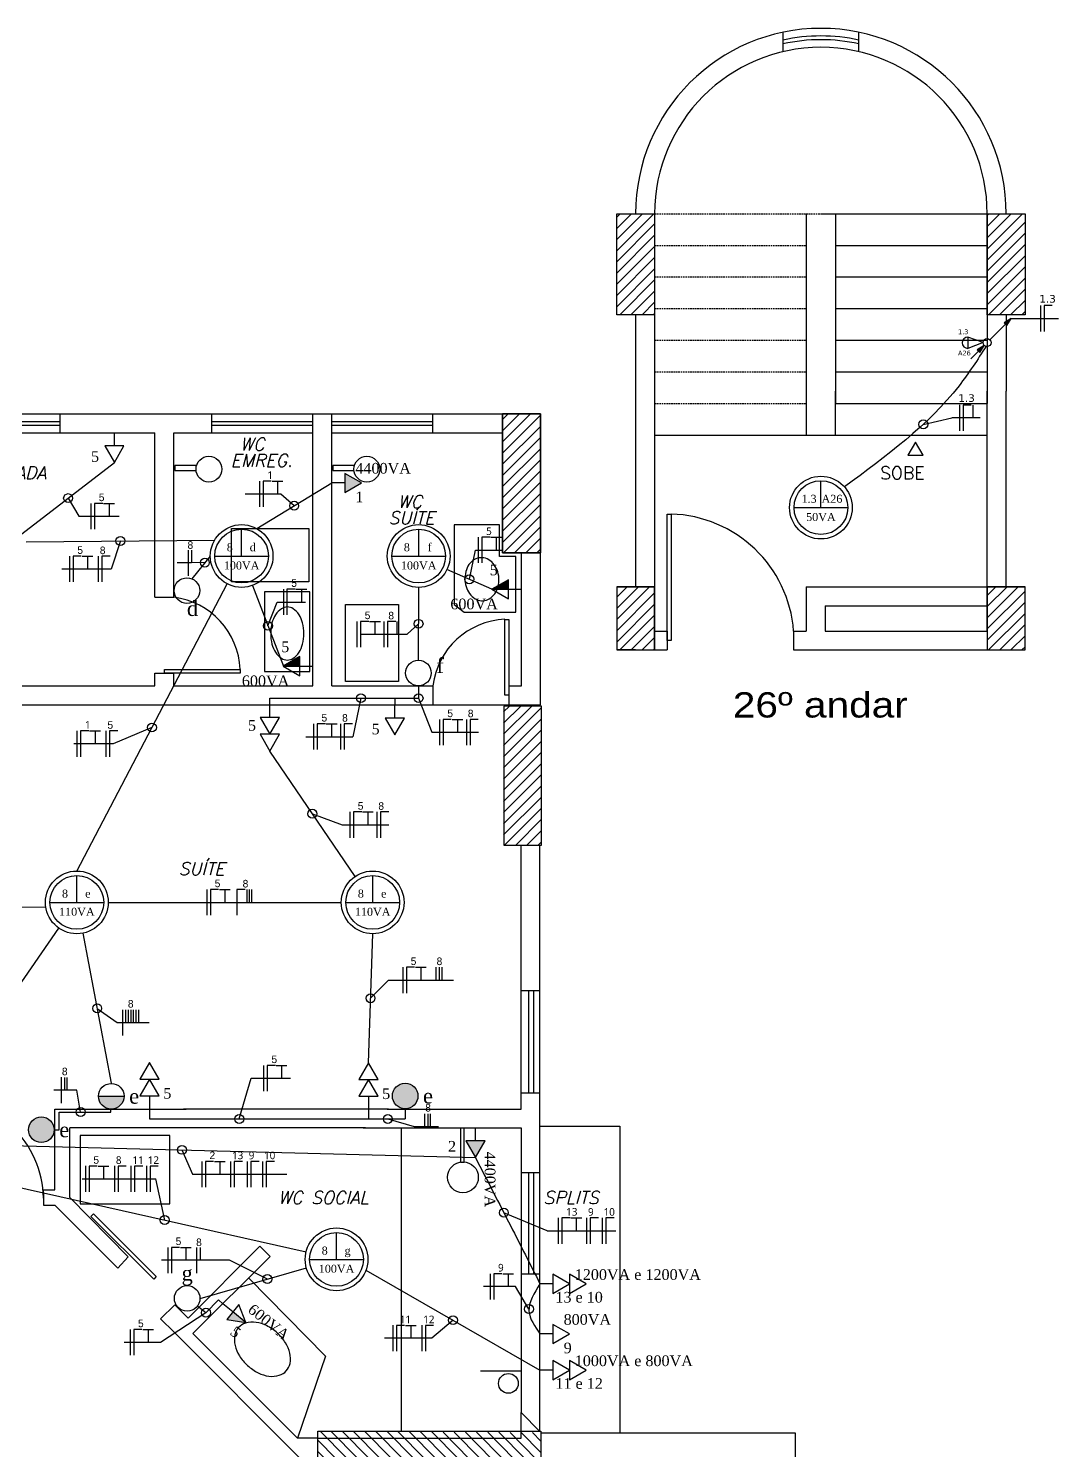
# Model space of a CAD drawing. Extents: x -175055 to -48386, y 10342 to 134050.
# Drawn here: x -88208 to -80056, y 109795 to 121041 of the extents above; entities that cross this region are included whole.
import ezdxf
from ezdxf.enums import TextEntityAlignment as Align

# ---------------------------------------------------------------- set-up
doc = ezdxf.new("R2010")
doc.units = 0
doc.header["$LTSCALE"] = 50
doc.header["$MEASUREMENT"] = 0
doc.linetypes.add('DASHED2', pattern=[0.375, 0.25, -0.125])
doc.layers.get('0').update_dxf_attribs({"linetype": 'CONTINUOUS'})
for name, color, linetype in [('ABE', 7, 'CONTINUOUS'), ('Eletrodutos', 6, 'CONTINUOUS'), ('Inst. Elétricas', 80, 'CONTINUOUS'), ('SIMBOLOGIA', 1, 'CONTINUOUS')]:
    doc.layers.add(name, color=color, linetype=linetype)
doc.styles.add('ITALICC', font='italicc', dxfattribs={"height": 4})
doc.styles.add('JMS1', font='times.ttf')
doc.styles.add('ROMANS', font='romans', dxfattribs={"height": 12})
doc.styles.add('TECHNIC', font='te______.pfb', dxfattribs={"width": 1.2, "height": 30})
doc.styles.add('TECHNICLIGHT', font='tel_____.pfb', dxfattribs={"height": 2})

# ---------------------------------------------------------------- blocks, each defined once
blk = doc.blocks.new('*X26')
at = {"color": 0}
for p, q in [((425, 1600.6), (447.4, 1623)), ((425, 1609.4), (438.6, 1623)), ((425, 1618.3), (429.7, 1623)), ((425, 1591.7), (455, 1621.7)), ((425, 1582.9), (455, 1612.9)), ((425, 1574.1), (455, 1604.1)), ((425, 1565.2), (455, 1595.2)), ((425, 1556.4), (455, 1586.4)), ((425, 1547.6), (455, 1577.6)), ((425, 1538.7), (455, 1568.7)), ((425, 1529.9), (455, 1559.9)), ((425, 1521), (455, 1551)), ((425.8, 1513), (455, 1542.2)), ((434.6, 1513), (455, 1533.4)), ((443.5, 1513), (455, 1524.5)), ((452.3, 1513), (455, 1515.7))]:
    blk.add_line(p, q, dxfattribs=at)
blk = doc.blocks.new('*X27')
at = {"color": 0}
for p, q in [((825, 703.7), (825, 733.7)), ((812.5, 716.2), (812.5, 723.5)), ((818.7, 709.9), (818.7, 729.7)), ((831.2, 697.4), (831.2, 727.4)), ((837.5, 691.2), (837.5, 721.2)), ((843.7, 684.9), (843.7, 714.9)), ((850, 678.7), (850, 708.7)), ((856.2, 672.4), (856.2, 702.4)), ((862.5, 666.2), (862.5, 696.2)), ((868.7, 659.9), (868.7, 689.9)), ((875, 653.7), (875, 683.7)), ((881.2, 647.4), (881.2, 677.4)), ((887.5, 641.2), (887.5, 671.2)), ((893.7, 634.9), (893.7, 664.9)), ((900, 628.7), (900, 658.7)), ((906.2, 622.4), (906.2, 652.4)), ((912.5, 616.2), (912.5, 646.2)), ((918.7, 609.9), (918.7, 639.9)), ((925, 603.7), (925, 633.7)), ((931.2, 597.4), (931.2, 627.4)), ((937.5, 599.3), (937.5, 621.2)), ((943.7, 605.5), (943.7, 614.9))]:
    blk.add_line(p, q, dxfattribs=at)
blk = doc.blocks.new('A$C37370DF5')
at = {"linetype": 'Continuous'}
for p, q in [((0, 0), (0, 126)), ((-126, 0), (126, 0))]:
    blk.add_line(p, q, dxfattribs=at)
for radius in [147, 126]:
    blk.add_circle((0, 0), radius, dxfattribs=at)
at = {"linetype": 'Continuous', "style": 'JMS1'}
for tag, p in [('CIRC.', (-55.5, 41.2)), ('CMD', (51.8, 41.2)), ('POT.', (0, -44.1))]:
    blk.add_attdef(tag, text='', height=37.5, dxfattribs=at).set_placement(p, align=Align.MIDDLE_CENTER)
blk = doc.blocks.new('A$C2AD67FED')
at = {"layer": 'SIMBOLOGIA', "linetype": 'Continuous'}
blk.add_circle((60, 0), 60, dxfattribs=at)
at = {"layer": 'SIMBOLOGIA', "linetype": 'Continuous', "style": 'JMS1'}
blk.add_attdef('CIRC.1', text='', height=70, dxfattribs=at).set_placement((143.7, 0), align=Align.MIDDLE_LEFT)
blk = doc.blocks.new('A$C6A1A07AC')
at = {"layer": 'SIMBOLOGIA'}
blk.add_line((72.6, 0), (0, 0), dxfattribs=at)
for points in [[(166.4, 0), (72.6, 54.2), (72.6, -54.2)], [(260.3, 0), (166.4, 54.2), (166.4, -54.2)]]:
    blk.add_lwpolyline(points, close=True, dxfattribs=at)
at = {"layer": 'SIMBOLOGIA', "linetype": 'Continuous', "style": 'JMS1'}
blk.add_attdef('POT', text='', height=60, dxfattribs=at).set_placement((195.5, 82.4), align=Align.MIDDLE_LEFT)
blk.add_attdef('CIRC.', (86.3, -123.1), '', height=60, dxfattribs=at)
blk = doc.blocks.new('A$C7A1A14DC')
at = {"layer": 'SIMBOLOGIA'}
blk.add_line((0.097, 0), (0, 0), dxfattribs=at)
blk.add_lwpolyline([(0.222, 0), (0.097, 0.072), (0.097, -0.072)], close=True, dxfattribs=at)
at = {"layer": 'SIMBOLOGIA', "linetype": 'Continuous', "style": 'JMS1'}
blk.add_attdef('POT', text='', height=0.08, dxfattribs=at).set_placement((0.177, 0.11), align=Align.MIDDLE_LEFT)
blk.add_attdef('CIRC.', (0.177, -0.145), '', height=0.08, dxfattribs=at)
blk = doc.blocks.new('A$C3018671F')
at = {"layer": 'SIMBOLOGIA'}
blk.add_hatch(color=256, dxfattribs=at).paths.add_polyline_path([(0.097, 0.072), (0.097, -0.072), (0.222, 0)])
blk.add_line((0.097, 0), (0, 0), dxfattribs=at)
blk.add_lwpolyline([(0.222, 0), (0.097, 0.072), (0.097, -0.072)], close=True, dxfattribs=at)
at = {"layer": 'SIMBOLOGIA', "linetype": 'Continuous', "style": 'JMS1'}
blk.add_attdef('POT', text='', height=0.08, dxfattribs=at).set_placement((0.177, 0.11), align=Align.MIDDLE_LEFT)
blk.add_attdef('CIRC.', (0.177, -0.145), '', height=0.08, dxfattribs=at)
blk = doc.blocks.new('FASE')
at = {"layer": 'Inst. Elétricas'}
blk.add_line((-21, 104), (-21, -100), dxfattribs=at)
blk = doc.blocks.new('NEUTRO')
at = {"layer": 'Inst. Elétricas'}
blk.add_lwpolyline([(66, 41), (1, 41), (1, -163)], dxfattribs=at)
blk = doc.blocks.new('TERRA')
at = {"layer": 'Inst. Elétricas'}
for p, q in [((15, 22), (101, 22)), ((58, 22), (58, -80))]:
    blk.add_line(p, q, dxfattribs=at)
blk = doc.blocks.new('A$C046C75A3')
at = {"layer": 'SIMBOLOGIA', "linetype": 'Continuous'}
blk.add_hatch(color=256, dxfattribs=at).paths.add_polyline_path([(0, 0, 1), (120, 0)])
blk.add_line((0, 0), (120, 0), dxfattribs=at)
blk.add_circle((60, 0), 60, dxfattribs=at)
at = {"layer": 'SIMBOLOGIA', "linetype": 'Continuous', "style": 'JMS1'}
blk.add_attdef('CIRC.1', text='', height=70, dxfattribs=at).set_placement((143.7, 0), align=Align.MIDDLE_LEFT)
blk = doc.blocks.new('A$C7001172B')
at = {"layer": 'SIMBOLOGIA', "linetype": 'Continuous'}
blk.add_hatch(color=256, dxfattribs=at).paths.add_polyline_path([(0, 0, 1), (120, 0, 1)])
blk.add_circle((60, 0), 60, dxfattribs=at)
at = {"layer": 'SIMBOLOGIA', "linetype": 'Continuous', "style": 'JMS1'}
blk.add_attdef('CIRC.1', text='', height=70, dxfattribs=at).set_placement((143.7, 0), align=Align.MIDDLE_LEFT)
blk = doc.blocks.new('A$C04520402')
at = {"layer": 'SIMBOLOGIA', "linetype": 'Continuous'}
blk.add_hatch(color=256, dxfattribs=at).paths.add_polyline_path([(0.097, -0.072), (0.222, 0), (0.097, 0)])
at = {"layer": 'SIMBOLOGIA'}
blk.add_line((0.097, 0), (0, 0), dxfattribs=at)
at = {"layer": 'SIMBOLOGIA', "linetype": 'Continuous'}
blk.add_line((0.222, 0), (0.097, 0), dxfattribs=at)
at = {"layer": 'SIMBOLOGIA'}
blk.add_lwpolyline([(0.222, 0), (0.097, 0.072), (0.097, -0.072)], close=True, dxfattribs=at)
at = {"layer": 'SIMBOLOGIA', "linetype": 'Continuous', "style": 'JMS1'}
blk.add_attdef('POT', text='', height=0.08, dxfattribs=at).set_placement((0.177, 0.11), align=Align.MIDDLE_LEFT)
blk.add_attdef('CIRC.', (0.177, -0.145), '', height=0.08, dxfattribs=at)
blk = doc.blocks.new('*X146')
at = {"color": 0}
for p, q in [((-1509.9, 1239), (-1483.9, 1265)), ((-1509.9, 1247.9), (-1492.7, 1265)), ((-1509.9, 1256.7), (-1501.6, 1265)), ((-1509.9, 1230.2), (-1479.9, 1260.2)), ((-1216.7, 1258.1), (-1209.9, 1265)), ((-1216.7, 1249.3), (-1201, 1265)), ((-1216.7, 1240.4), (-1192.2, 1265)), ((-1216.7, 1231.6), (-1186.7, 1261.6)), ((-1509.9, 1221.3), (-1479.9, 1251.3)), ((-1216.7, 1222.8), (-1186.7, 1252.8)), ((-1507.4, 1215), (-1479.9, 1242.5)), ((-1215.7, 1215), (-1186.7, 1243.9)), ((-1498.5, 1215), (-1479.9, 1233.7)), ((-1206.8, 1215), (-1186.7, 1235.1)), ((-1198, 1215), (-1186.7, 1226.3)), ((-1489.7, 1215), (-1479.9, 1224.8)), ((-1480.8, 1215), (-1479.9, 1216)), ((-1189.2, 1215), (-1186.7, 1217.4))]:
    blk.add_line(p, q, dxfattribs=at)
blk = doc.blocks.new('*X145')
at = {"color": 0}
for p, q in [((-1509.9, 1530.7), (-1480.6, 1560)), ((-1509.9, 1539.5), (-1489.4, 1560)), ((-1509.9, 1548.4), (-1498.2, 1560)), ((-1509.9, 1557.2), (-1507.1, 1560)), ((-1216.7, 1558.6), (-1215.4, 1560)), ((-1216.7, 1549.8), (-1206.6, 1560)), ((-1216.7, 1541), (-1197.7, 1560)), ((-1216.7, 1532.1), (-1188.9, 1560)), ((-1216.7, 1523.3), (-1186.7, 1553.3)), ((-1509.9, 1521.9), (-1479.9, 1551.9)), ((-1509.9, 1513), (-1479.9, 1543)), ((-1216.7, 1514.5), (-1186.7, 1544.5)), ((-1509.9, 1504.2), (-1479.9, 1534.2)), ((-1216.7, 1505.6), (-1186.7, 1535.6)), ((-1509.9, 1495.3), (-1479.9, 1525.3)), ((-1216.7, 1496.8), (-1186.7, 1526.8)), ((-1509.9, 1486.5), (-1479.9, 1516.5)), ((-1507.5, 1480), (-1479.9, 1507.7)), ((-1216.7, 1487.9), (-1186.7, 1517.9)), ((-1215.8, 1480), (-1186.7, 1509.1)), ((-1498.7, 1480), (-1479.9, 1498.8)), ((-1207, 1480), (-1186.7, 1500.3)), ((-1489.8, 1480), (-1479.9, 1490)), ((-1198.2, 1480), (-1186.7, 1491.4)), ((-1481, 1480), (-1479.9, 1481.2)), ((-1189.3, 1480), (-1186.7, 1482.6))]:
    blk.add_line(p, q, dxfattribs=at)
blk = doc.blocks.new('A$C549C0EC8')
at = {"linetype": 'Continuous'}
for points in [[(89.9, 89.9), (63.7, 73.5), (73.5, 63.7)], [(-10.6, -10.6), (-36.8, -27), (-27, -36.8)]]:
    blk.add_hatch(color=256, dxfattribs=at).paths.add_polyline_path(points)
for p, q in [((10.6, 10.6), (68.6, 68.6)), ((-60.9, -60.9), (-31.9, -31.9))]:
    blk.add_line(p, q, dxfattribs=at)
for points in [[(73.5, 63.7), (89.9, 89.9), (63.7, 73.5)], [(-27, -36.8), (-10.6, -10.6), (-36.8, -27)]]:
    blk.add_lwpolyline(points, close=True, dxfattribs=at)
blk.add_circle((0, 0), 15, dxfattribs=at)

msp = doc.modelspace()

# ---------------------------------------------------------------- linework, layer by layer
for p, q in [((-80432, 118747), (-80056, 118747)), ((-81127, 117910), (-80902, 117961)), ((-80678, 117961), (-80902, 117961)), ((-87894, 117327), (-87808, 117183)), ((-86210, 117359), (-86492, 117359)), ((-86105, 117267), (-86210, 117359)), ((-87808, 117183), (-87489, 117183)), ((-87480, 116988), (-87553, 116766)), ((-84719, 116685), (-84671, 116916)), ((-84671, 116916), (-84463, 116916)), ((-87553, 116766), (-87944, 116766)), ((-86917, 116814), (-87030, 116814)), ((-86812, 116817), (-86917, 116814)), ((-86313, 116317), (-86241, 116505)), ((-86241, 116505), (-86016, 116505)), ((-85121, 116333), (-85210, 116250)), ((-85580, 116250), (-85210, 116250)), ((-85577, 115745), (-85642, 115440)), ((-85121, 115745), (-85016, 115475)), ((-87231, 115513), (-87537, 115384)), ((-86012, 115440), (-85642, 115440)), ((-85016, 115475), (-84646, 115475)), ((-87537, 115384), (-87849, 115384)), ((-85961, 114831), (-85725, 114743)), ((-85725, 114743), (-85355, 114743)), ((-85501, 113372), (-85360, 113515)), ((-85360, 113515), (-84845, 113515)), ((-87664, 113292), (-87505, 113179)), ((-87505, 113179), (-87252, 113179)), ((-86540, 112417), (-86446, 112739)), ((-86446, 112739), (-86135, 112739)), ((-87824, 112644), (-88006, 112644)), ((-87795, 112472), (-87824, 112644)), ((-85364, 112417), (-85155, 112357)), ((-85155, 112357), (-84962, 112357)), ((-87964, 112332), (-87964, 112332)), ((-87783, 111943), (-87201, 111943)), ((-86909, 111980), (-86162, 111980)), ((-84102, 111533), (-84446, 111676)), ((-84102, 111533), (-83560, 111533)), ((-86616, 111300), (-87156, 111300)), ((-86317, 111151), (-86616, 111300)), ((-84355, 111091), (-84608, 111091)), ((-84247, 110914), (-84355, 111091)), ((-86803, 110885), (-87162, 110650)), ((-84848, 110826), (-85015, 110683)), ((-85015, 110683), (-85391, 110683)), ((-87162, 110650), (-87451, 110650)), ((-84310, 109894), (-84310, 110096)), ((-85917, 109894), (-84310, 109894))]:
    msp.add_line(p, q)
at = {"color": 0}
msp.add_line((-86993, 112173), (-86909, 111980), dxfattribs=at)
at = {"color": 7}
msp.add_line((-87130, 111618), (-87201, 111943), dxfattribs=at)
at = {"color": 4}
for centre in [(-81127, 117910), (-87894, 117327), (-86105, 117267), (-87480, 116988), (-86812, 116817), (-84719, 116685), (-86313, 116317), (-85121, 116333), (-85577, 115745), (-85121, 115745), (-87231, 115513), (-85961, 114831), (-85501, 113372), (-87664, 113292), (-87795, 112472), (-86540, 112417), (-85364, 112417), (-86993, 112173), (-84446, 111676), (-87130, 111618), (-86317, 111151), (-86803, 110885), (-84247, 110914), (-84848, 110826)]:
    msp.add_circle(centre, 35.3, dxfattribs=at)
at = {"layer": 'ABE', "color": 7}
for p, q in [((-82237, 120857), (-82237, 121010)), ((-81637, 120857), (-81637, 121010)), ((-83253, 119576), (-83253, 118076)), ((-82053, 119576), (-82053, 118076)), ((-81937, 119576), (-80628, 119576)), ((-81822, 119576), (-81822, 119326)), ((-80622, 119576), (-80622, 119326)), ((-81822, 119326), (-81822, 118076)), ((-81822, 119326), (-80622, 119326)), ((-80622, 119326), (-80622, 118076)), ((-81822, 119076), (-80622, 119076)), ((-83403, 118776), (-83403, 118076)), ((-81822, 118826), (-80622, 118826)), ((-80472, 118776), (-80472, 118174)), ((-81822, 118576), (-80622, 118576)), ((-81822, 118326), (-80622, 118326)), ((-83403, 118174), (-83403, 116626)), ((-83253, 118174), (-83253, 116276)), ((-82053, 118174), (-82053, 117826)), ((-81822, 117826), (-81822, 118174)), ((-80622, 116276), (-80622, 118174)), ((-80472, 116626), (-80472, 118174)), ((-89857, 117993), (-84457, 117993)), ((-87957, 117843), (-87957, 117993)), ((-86757, 117843), (-86757, 117993)), ((-85957, 115843), (-85957, 117993)), ((-85807, 115843), (-85807, 117993)), ((-85007, 117843), (-85007, 117993)), ((-84157, 117993), (-84457, 117993)), ((-84157, 117993), (-84457, 117993)), ((-84457, 117993), (-84157, 117993)), ((-84157, 117993), (-84457, 117993)), ((-84457, 117993), (-84457, 116893)), ((-84457, 117993), (-84457, 116893)), ((-84457, 116893), (-84457, 117993)), ((-84457, 117993), (-84457, 116893)), ((-84157, 115693), (-84157, 117993)), ((-84157, 116893), (-84157, 117993)), ((-84157, 116893), (-84157, 117993)), ((-84157, 117993), (-84157, 116893)), ((-84157, 116893), (-84157, 117993)), ((-81822, 118076), (-80622, 118076)), ((-88957, 117933), (-87957, 117933)), ((-88957, 117903), (-87957, 117903)), ((-86757, 117933), (-85957, 117933)), ((-86757, 117903), (-85957, 117903)), ((-85807, 117933), (-85007, 117933)), ((-85807, 117903), (-85007, 117903)), ((-89707, 117843), (-87207, 117843)), ((-87207, 116543), (-87207, 117843)), ((-87057, 117843), (-85957, 117843)), ((-87057, 116543), (-87057, 117843)), ((-85807, 117843), (-84457, 117843)), ((-83253, 117826), (-80622, 117826)), ((-86877, 117586), (-87050, 117586)), ((-87050, 117586), (-87050, 117546)), ((-87050, 117546), (-86881, 117546)), ((-85627, 117586), (-85800, 117586)), ((-85800, 117586), (-85800, 117546)), ((-85800, 117546), (-85631, 117546)), ((-84480, 117116), (-84840, 117116)), ((-84840, 117116), (-84840, 116486)), ((-84480, 116866), (-84480, 117116)), ((-84350, 116866), (-84480, 116866)), ((-84457, 116893), (-84157, 116893)), ((-84457, 116893), (-84157, 116893)), ((-84157, 116893), (-84457, 116893)), ((-84457, 116893), (-84157, 116893)), ((-84350, 116426), (-84350, 116866)), ((-84307, 115843), (-84307, 116893)), ((-83553, 116626), (-83253, 116626)), ((-82053, 116626), (-82053, 116276)), ((-82053, 116626), (-80322, 116626)), ((-87207, 116543), (-87057, 116543)), ((-84840, 116486), (-84760, 116426)), ((-84760, 116426), (-84350, 116426)), ((-81903, 116476), (-81903, 116276)), ((-81903, 116476), (-80622, 116476)), ((-83253, 116276), (-83253, 116126)), ((-83253, 116276), (-83153, 116276)), ((-83153, 116276), (-83153, 116126)), ((-82153, 116276), (-82053, 116276)), ((-82153, 116276), (-82153, 116126)), ((-81903, 116276), (-80622, 116276)), ((-81903, 116276), (-80622, 116276)), ((-80622, 116276), (-80622, 116126)), ((-83403, 116126), (-83553, 116126)), ((-83403, 116126), (-83153, 116126)), ((-82153, 116126), (-80472, 116126)), ((-80472, 116126), (-80322, 116126)), ((-89707, 115843), (-87207, 115843)), ((-87207, 115843), (-87207, 115943)), ((-87207, 115943), (-87057, 115943)), ((-87057, 115843), (-87057, 115943)), ((-87057, 115843), (-85957, 115843)), ((-85807, 115843), (-85007, 115843)), ((-85007, 115843), (-85007, 115693)), ((-84407, 115843), (-84407, 115693)), ((-84407, 115843), (-84307, 115843)), ((-89057, 115693), (-84157, 115693)), ((-89057, 115693), (-85007, 115693)), ((-84147, 115683), (-84447, 115683)), ((-84447, 115683), (-84447, 114583)), ((-84407, 115693), (-84307, 115693)), ((-84147, 114583), (-84147, 115683)), ((-84447, 114583), (-84147, 114583)), ((-84309, 112496), (-84309, 114583)), ((-84160, 109946), (-84160, 114583)), ((-84309, 113433), (-84159, 113433)), ((-84309, 112623), (-84159, 112623)), ((-88000, 111856), (-88000, 112496)), ((-88000, 112496), (-86960, 112496)), ((-86860, 112496), (-86980, 112496)), ((-85360, 112496), (-86870, 112496)), ((-85370, 112496), (-84309, 112496)), ((-84159, 112359), (-83527, 112359)), ((-83527, 112359), (-83527, 109936)), ((-87880, 111796), (-87880, 112346)), ((-86830, 112346), (-87880, 112346)), ((-85540, 112346), (-86870, 112346)), ((-85560, 112346), (-84310, 112346)), ((-85258, 112346), (-85258, 109948)), ((-84790, 112346), (-84790, 112076)), ((-84760, 112076), (-84760, 112346)), ((-84310, 112346), (-84310, 110096)), ((-84790, 112076), (-84760, 112076)), ((-84309, 111993), (-84159, 111993)), ((-88090, 111806), (-88090, 111856)), ((-88090, 111856), (-88000, 111856)), ((-88090, 111826), (-88090, 111736)), ((-87420, 111326), (-87880, 111796)), ((-88090, 111736), (-88000, 111736)), ((-88000, 111736), (-87500, 111236)), ((-86944, 110842), (-86376, 111411)), ((-86296, 111330), (-86376, 111411)), ((-87500, 111236), (-87420, 111326)), ((-86906, 110720), (-86296, 111330)), ((-86463, 111157), (-85857, 110542)), ((-84309, 111193), (-84159, 111193)), ((-87162, 110837), (-87050, 110948)), ((-86944, 110842), (-87050, 110948)), ((-87056, 110731), (-87162, 110837)), ((-87056, 110731), (-86049, 109725)), ((-86906, 110720), (-86080, 109894)), ((-85857, 110542), (-86080, 109894)), ((-84630, 110426), (-84310, 110426)), ((-84310, 110096), (-84160, 109946)), ((-85917, 109894), (-86080, 109894)), ((-85917, 109725), (-85917, 109948)), ((-85917, 109948), (-84153, 109948)), ((-84153, 109948), (-84153, 109725)), ((-84153, 109936), (-82140, 109936)), ((-82140, 109936), (-82140, 107436))]:
    msp.add_line(p, q, dxfattribs=at)
at = {"layer": 'ABE', "color": 7, "linetype": 'DASHED2'}
for p, q in [((-83253, 119576), (-81937, 119576)), ((-83253, 119326), (-82053, 119326)), ((-83253, 119076), (-82053, 119076)), ((-83253, 118826), (-82053, 118826)), ((-83253, 118576), (-82053, 118576)), ((-83253, 118326), (-82053, 118326)), ((-83253, 118076), (-82053, 118076))]:
    msp.add_line(p, q, dxfattribs=at)
at = {"layer": 'ABE', "color": 7, "linetype": 'ByBlock'}
for p, q in [((-84249, 112623), (-84249, 113433)), ((-84209, 112623), (-84209, 113433)), ((-84249, 111193), (-84249, 111993)), ((-84209, 111193), (-84209, 111993))]:
    msp.add_line(p, q, dxfattribs=at)
at = {"layer": 'ABE', "color": 7}
for points in [[(-83253, 119576), (-83253, 118776), (-83553, 118776), (-83553, 119576)], [(-80322, 119576), (-80322, 118776), (-80622, 118776), (-80622, 119576)], [(-84157, 117993), (-84457, 117993), (-84457, 116893), (-84157, 116893)], [(-81248, 117666), (-81128, 117666), (-81188, 117770)], [(-83153, 116201), (-83153, 117201), (-83123, 117201), (-83123, 116201)], [(-85990, 116666), (-86600, 116666), (-86600, 117086), (-85990, 117086)], [(-83553, 116626), (-83553, 116126), (-83253, 116126), (-83253, 116626)], [(-80622, 116626), (-80622, 116126), (-80322, 116126), (-80322, 116626)], [(-86340, 116586), (-86340, 115956), (-85980, 115956), (-85980, 116586)], [(-85700, 115876), (-85700, 116486), (-85280, 116486), (-85280, 115876)], [(-84437, 115768), (-84437, 116368), (-84407, 116368), (-84407, 115768)], [(-87132, 115973), (-86532, 115973), (-86532, 115943), (-87132, 115943)], [(-87800, 112286), (-87800, 111746), (-87090, 111746), (-87090, 112286)], [(-87692, 111667), (-87196, 111172), (-87217, 111151), (-87713, 111645)]]:
    msp.add_lwpolyline(points, close=True, dxfattribs=at)
for points in [[(-84630, 116856, 0.121315), (-84679, 116841, 0.105202), (-84722, 116801, 0.088322), (-84747, 116746, 0.079229), (-84754, 116678, 0.079229), (-84739, 116612, 0.088322), (-84708, 116560, 0.105202), (-84660, 116525, 0.121315), (-84610, 116516, 0.121315), (-84561, 116531, 0.105202), (-84518, 116571, 0.088322), (-84492, 116627, 0.079229), (-84485, 116694, 0.079229), (-84500, 116760, 0.088322), (-84532, 116812, 0.105202), (-84579, 116847, 0.121315)], [(-86160, 116466, 0.147123), (-86206, 116452, 0.107142), (-86253, 116405, 0.076578), (-86281, 116340, 0.063545), (-86291, 116256, 0.063545), (-86281, 116172, 0.076578), (-86253, 116108, 0.107142), (-86206, 116060, 0.147123), (-86160, 116046, 0.147123), (-86113, 116060, 0.107142), (-86067, 116108, 0.076578), (-86039, 116172, 0.063545), (-86028, 116256, 0.063545), (-86039, 116340, 0.076578), (-86067, 116405, 0.107142), (-86113, 116452, 0.147123)], [(-86168, 110425, 0.136809), (-86138, 110483, 0.106992), (-86140, 110566, 0.081208), (-86174, 110647, 0.069228), (-86239, 110725, 0.069228), (-86324, 110783, 0.081208), (-86407, 110808, 0.106992), (-86490, 110802, 0.136809), (-86545, 110767, 0.136809), (-86575, 110709, 0.106992), (-86573, 110626, 0.081208), (-86539, 110545, 0.069228), (-86474, 110467, 0.069228), (-86389, 110409, 0.081208), (-86306, 110383, 0.106992), (-86223, 110390, 0.136809)]]:
    msp.add_lwpolyline(points, format="xyb", close=True, dxfattribs=at)
for centre, radius in [((-86780, 117556), 102), ((-85530, 117556), 102), ((-84770, 111956), 122), ((-84410, 110326), 78.1)]:
    msp.add_circle(centre, radius, dxfattribs=at)
for centre, radius, start, end in [((-81937, 119576), 1466, 0, 180), ((-81937, 119576), 1406, 77.6761, 102.3239), ((-81937, 119576), 1376, 77.4029, 102.5971), ((-81937, 119576), 1316, 0, 180), ((-83150, 116201), 1000, 4.2799, 88.4407), ((-87132, 115948), 600, 2.4226, 82.8709), ((-84412, 115769), 600, 92.4226, 172.8709), ((-88880, 111782), 790, 0.7252, 92.405)]:
    msp.add_arc(centre, radius, start, end, dxfattribs=at)
at = {"layer": 'Eletrodutos'}
for p, q in [((-88261, 117045), (-87528, 117609)), ((-86402, 117086), (-85807, 117447)), ((-88225, 116981), (-86735, 116995)), ((-86770, 116869), (-86915, 116689)), ((-84541, 116606), (-84896, 116763)), ((-87825, 114378), (-86636, 116649)), ((-86434, 116637), (-86191, 115998)), ((-85121, 116046), (-85120, 116621)), ((-85121, 115843), (-85121, 115745)), ((-86298, 115693), (-86298, 115745)), ((-86298, 115745), (-85121, 115745)), ((-85308, 115745), (-85308, 115693)), ((-85623, 114335), (-86298, 115327)), ((-88823, 114097), (-88070, 114091)), ((-87577, 114130), (-85732, 114130)), ((-89118, 112264), (-87967, 113926)), ((-87552, 112699), (-87776, 113886)), ((-85518, 112862), (-85484, 113882)), ((-87964, 112332), (-87964, 112472)), ((-87964, 112472), (-87555, 112472)), ((-87555, 112472), (-87555, 112496)), ((-87250, 112499), (-87250, 112496)), ((-87250, 112496), (-87250, 112417)), ((-85518, 112496), (-85518, 112417)), ((-85227, 112498), (-85227, 112417)), ((-87250, 112417), (-85227, 112417)), ((-88005, 112332), (-87964, 112332)), ((-89118, 112228), (-84671, 112112)), ((-89118, 112065), (-86011, 111366)), ((-86850, 110998), (-86008, 111239)), ((-85537, 111222), (-84160, 110431)), ((-86803, 110885), (-86871, 110937)), ((-86705, 110988), (-86803, 110885)), ((-86670, 110955), (-86705, 110988))]:
    msp.add_line(p, q, dxfattribs=at)
for points in [[(-80629, 118528), (-80844, 118216), (-81751, 117416)], [(-84671, 112112), (-84392, 111570), (-84160, 111113)], [(-84160, 111113), (-84247, 110898), (-84160, 110717)]]:
    msp.add_spline(points, degree=3, dxfattribs=at)
at = {"layer": 'Inst. Elétricas'}
for p, q in [((-80734, 118063), (-80734, 117961)), ((-86917, 116916), (-86917, 116814)), ((-85293, 116352), (-85293, 116250)), ((-86481, 114232), (-86481, 114130)), ((-86461, 114232), (-86461, 114130)), ((-86442, 114232), (-86442, 114130)), ((-84983, 113617), (-84983, 113515)), ((-84958, 113617), (-84958, 113515)), ((-84938, 113617), (-84938, 113515)), ((-87440, 113281), (-87440, 113179)), ((-87420, 113281), (-87420, 113179)), ((-87399, 113281), (-87399, 113179)), ((-87378, 113281), (-87378, 113179)), ((-87357, 113281), (-87357, 113179)), ((-87337, 113281), (-87337, 113179)), ((-87924, 112746), (-87924, 112644)), ((-87904, 112746), (-87904, 112644)), ((-85073, 112459), (-85073, 112357)), ((-85048, 112459), (-85048, 112357)), ((-85028, 112459), (-85028, 112357)), ((-86849, 111402), (-86849, 111300))]:
    msp.add_line(p, q, dxfattribs=at)
at = {"layer": 'SIMBOLOGIA'}
for p, q in [((-80774, 118601), (-80774, 118511)), ((-80653, 118557), (-80774, 118601)), ((-80653, 118557), (-80774, 118511))]:
    msp.add_line(p, q, dxfattribs=at)
msp.add_arc((-80774, 118556), 45, 90, 270, dxfattribs=at)

# ---------------------------------------------------------------- block references
at = {"color": 7, "true_color": 0xffffff}
for name, p in [('FASE', (-80179, 118745)), ('NEUTRO', (-80172, 118808)), ('FASE', (-80820, 117960)), ('NEUTRO', (-80813, 118022)), ('FASE', (-86359, 117357)), ('NEUTRO', (-86352, 117420)), ('TERRA', (-86295, 117439)), ('FASE', (-87693, 117181)), ('NEUTRO', (-87686, 117244)), ('TERRA', (-87628, 117263)), ('FASE', (-84628, 116914)), ('NEUTRO', (-84621, 116977)), ('TERRA', (-84564, 116996)), ('FASE', (-87863, 116764)), ('NEUTRO', (-87856, 116827)), ('TERRA', (-87799, 116846)), ('FASE', (-87634, 116764)), ('NEUTRO', (-87627, 116827)), ('FASE', (-86924, 116812)), ('FASE', (-86170, 116503)), ('NEUTRO', (-86163, 116566)), ('TERRA', (-86106, 116585)), ('FASE', (-85588, 116248)), ('NEUTRO', (-85581, 116311)), ('TERRA', (-85524, 116330)), ('FASE', (-85374, 116248)), ('NEUTRO', (-85367, 116311)), ('FASE', (-85931, 115438)), ('NEUTRO', (-85924, 115501)), ('TERRA', (-85867, 115520)), ('FASE', (-85717, 115438)), ('NEUTRO', (-85710, 115501)), ('FASE', (-84935, 115473)), ('NEUTRO', (-84928, 115536)), ('TERRA', (-84871, 115555)), ('FASE', (-84721, 115473)), ('NEUTRO', (-84714, 115536)), ('FASE', (-87803, 115382)), ('NEUTRO', (-87796, 115445)), ('TERRA', (-87739, 115464)), ('FASE', (-87574, 115382)), ('NEUTRO', (-87567, 115445)), ('FASE', (-85644, 114741)), ('NEUTRO', (-85637, 114804)), ('TERRA', (-85580, 114823)), ('FASE', (-85430, 114741)), ('NEUTRO', (-85423, 114804)), ('FASE', (-86776, 114128)), ('NEUTRO', (-86769, 114191)), ('TERRA', (-86712, 114210)), ('NEUTRO', (-86560, 114191)), ('FASE', (-85225, 113513)), ('NEUTRO', (-85218, 113576)), ('TERRA', (-85161, 113595)), ('FASE', (-87444, 113177)), ('FASE', (-86327, 112737)), ('NEUTRO', (-86320, 112800)), ('TERRA', (-86263, 112819)), ('FASE', (-87928, 112643)), ('FASE', (-87736, 111942)), ('NEUTRO', (-87729, 112004)), ('TERRA', (-87672, 112023)), ('FASE', (-87507, 111942)), ('NEUTRO', (-87500, 112004)), ('FASE', (-87376, 111942)), ('NEUTRO', (-87369, 112004)), ('FASE', (-87254, 111942)), ('NEUTRO', (-87247, 112004)), ('FASE', (-86816, 111978)), ('NEUTRO', (-86809, 112041)), ('TERRA', (-86752, 112060)), ('FASE', (-86587, 111978)), ('NEUTRO', (-86580, 112041)), ('FASE', (-86456, 111978)), ('NEUTRO', (-86449, 112041)), ('FASE', (-86335, 111978)), ('NEUTRO', (-86328, 112041)), ('FASE', (-83995, 111531)), ('NEUTRO', (-83988, 111594)), ('TERRA', (-83931, 111613)), ('FASE', (-83771, 111531)), ('NEUTRO', (-83763, 111594)), ('FASE', (-83647, 111531)), ('NEUTRO', (-83640, 111594)), ('FASE', (-87085, 111298)), ('NEUTRO', (-87078, 111361)), ('TERRA', (-87021, 111380)), ('FASE', (-86856, 111298)), ('FASE', (-84534, 111089)), ('NEUTRO', (-84527, 111152)), ('TERRA', (-84470, 111171)), ('FASE', (-85304, 110682)), ('NEUTRO', (-85297, 110744)), ('TERRA', (-85240, 110763)), ('FASE', (-85075, 110682)), ('NEUTRO', (-85068, 110744)), ('FASE', (-87383, 110648)), ('NEUTRO', (-87376, 110711)), ('TERRA', (-87319, 110730))]:
    msp.add_blockref(name, p, dxfattribs=at)
at = {"color": 1, "linetype": 'Continuous'}
ref = msp.add_blockref('A$C7A1A14DC', (-87528, 117843), dxfattribs=dict(at, xscale=1054.6875, yscale=1054.6875, zscale=1054.6875, rotation=270))
ref.add_attrib('CIRC.', '5', dxfattribs={"linetype": 'Continuous', "height": 84.4, "style": 'JMS1'}).set_placement((-87681, 117656), align=Align.MIDDLE_CENTER)
ref = msp.add_blockref('A$C3018671F', (-85807, 117447), dxfattribs=dict(at, xscale=1054.6875, yscale=1054.6875, zscale=1054.6875))
ref.add_attrib('POT', '4400VA', dxfattribs={"linetype": 'Continuous', "height": 84.4, "style": 'JMS1'}).set_placement((-85621, 117563), align=Align.MIDDLE_LEFT)
ref.add_attrib('CIRC.', '1', (-85621, 117294), dxfattribs={"linetype": 'Continuous', "height": 84.4, "style": 'JMS1'})
ref = msp.add_blockref('A$C04520402', (-84307, 116606), dxfattribs=dict(at, xscale=1054.6875, yscale=1054.6875, zscale=1054.6875, rotation=180))
ref.add_attrib('POT', '600VA', dxfattribs={"linetype": 'Continuous', "height": 84.4, "style": 'JMS1'}).set_placement((-84494, 116490), align=Align.MIDDLE_RIGHT)
ref.add_attrib('CIRC.', '5', dxfattribs={"linetype": 'Continuous', "height": 84.4, "style": 'JMS1'}).set_placement((-84494, 116759), align=Align.MIDDLE_RIGHT)
ref = msp.add_blockref('A$C04520402', (-85957, 115998), dxfattribs=dict(at, xscale=1054.6875, yscale=1054.6875, zscale=1054.6875, rotation=180))
ref.add_attrib('POT', '600VA', dxfattribs={"linetype": 'Continuous', "height": 84.4, "style": 'JMS1'}).set_placement((-86144, 115882), align=Align.MIDDLE_RIGHT)
ref.add_attrib('CIRC.', '5', dxfattribs={"linetype": 'Continuous', "height": 84.4, "style": 'JMS1'}).set_placement((-86144, 116151), align=Align.MIDDLE_RIGHT)
at = {"color": 1}
ref = msp.add_blockref('A$C6A1A07AC', (-86298, 115693), dxfattribs=dict(at, xscale=1.40625, yscale=1.40625, zscale=1.40625, rotation=270))
ref.add_attrib('CIRC.', '5', dxfattribs={"linetype": 'Continuous', "height": 84.4, "style": 'JMS1'}).set_placement((-86471, 115572), align=Align.TOP_LEFT)
at = {"color": 1, "linetype": 'Continuous'}
ref = msp.add_blockref('A$C7A1A14DC', (-85308, 115688), dxfattribs=dict(at, xscale=1054.6875, yscale=1054.6875, zscale=1054.6875, rotation=270))
ref.add_attrib('CIRC.', '5', dxfattribs={"linetype": 'Continuous', "height": 84.4, "style": 'JMS1'}).set_placement((-85461, 115501), align=Align.MIDDLE_CENTER)
at = {"color": 1}
ref = msp.add_blockref('A$C6A1A07AC', (-87250, 112499), dxfattribs=dict(at, xscale=1.40625, yscale=1.40625, zscale=1.40625, rotation=89.99999999999999))
ref.add_attrib('CIRC.', '5', dxfattribs={"linetype": 'Continuous', "height": 84.4, "style": 'JMS1'}).set_placement((-87077, 112620), align=Align.MIDDLE_RIGHT)
ref = msp.add_blockref('A$C6A1A07AC', (-85518, 112496), dxfattribs=dict(at, xscale=1.40625, yscale=1.40625, zscale=1.40625, rotation=89.99999999999999))
ref.add_attrib('CIRC.', '5', dxfattribs={"linetype": 'Continuous', "height": 84.4, "style": 'JMS1'}).set_placement((-85345, 112617), align=Align.MIDDLE_RIGHT)
at = {"color": 1, "linetype": 'Continuous'}
ref = msp.add_blockref('A$C3018671F', (-84671, 112346), dxfattribs=dict(at, xscale=1054.6875, yscale=1054.6875, zscale=1054.6875, rotation=270))
ref.add_attrib('POT', '4400VA', dxfattribs={"linetype": 'Continuous', "height": 84.4, "rotation": 270, "style": 'JMS1'}).set_placement((-84555, 112159), align=Align.MIDDLE_LEFT)
ref.add_attrib('CIRC.', '2', dxfattribs={"linetype": 'Continuous', "height": 84.4, "style": 'JMS1'}).set_placement((-84824, 112159), align=Align.RIGHT)
at = {"color": 1}
ref = msp.add_blockref('A$C6A1A07AC', (-84160, 111113), dxfattribs=dict(at, xscale=1.40625, yscale=1.40625, zscale=1.40625))
ref.add_attrib('POT', '1200VA e 1200VA', dxfattribs={"linetype": 'Continuous', "height": 84.38, "style": 'JMS1'}).set_placement((-83885, 111229), align=Align.TOP_LEFT)
ref.add_attrib('CIRC.', '13 e 10', dxfattribs={"linetype": 'Continuous', "height": 84.4, "style": 'JMS1'}).set_placement((-84038, 110940), align=Align.BOTTOM_LEFT)
at = {"color": 1, "linetype": 'Continuous'}
ref = msp.add_blockref('A$C04520402', (-86670, 110955), dxfattribs=dict(at, xscale=1054.6875, yscale=1054.6875, zscale=1054.6875, rotation=321.265007750075))
ref.add_attrib('POT', '600VA', dxfattribs={"linetype": 'Continuous', "height": 84.4, "rotation": 321.265, "style": 'JMS1'}).set_placement((-86452, 110929), align=Align.MIDDLE_LEFT)
ref.add_attrib('CIRC.', '5', (-86620, 110719), dxfattribs={"linetype": 'Continuous', "height": 84.4, "rotation": 321.265, "style": 'JMS1'})
ref = msp.add_blockref('A$C7A1A14DC', (-84160, 110717), dxfattribs=dict(at, xscale=1054.6875, yscale=1054.6875, zscale=1054.6875))
ref.add_attrib('POT', '800VA', dxfattribs={"linetype": 'Continuous', "height": 84.4, "style": 'JMS1'}).set_placement((-83973, 110832), align=Align.MIDDLE_LEFT)
ref.add_attrib('CIRC.', '9', (-83973, 110564), dxfattribs={"linetype": 'Continuous', "height": 84.4, "style": 'JMS1'})
at = {"color": 1}
ref = msp.add_blockref('A$C6A1A07AC', (-84160, 110431), dxfattribs=dict(at, xscale=1.40625, yscale=1.40625, zscale=1.40625))
ref.add_attrib('POT', '1000VA e 800VA', dxfattribs={"linetype": 'Continuous', "height": 84.38, "style": 'JMS1'}).set_placement((-83885, 110547), align=Align.TOP_LEFT)
ref.add_attrib('CIRC.', '11 e 12', dxfattribs={"linetype": 'Continuous', "height": 84.4, "style": 'JMS1'}).set_placement((-84038, 110258), align=Align.BOTTOM_LEFT)
at = {"layer": 'ABE', "color": 7, "xscale": 10, "yscale": 10, "zscale": 10}
for name, p in [('*X145', (-68454, 103976)), ('*X26', (-88708, 101763)), ('*X146', (-68454, 103976)), ('*X26', (-88698, 99453))]:
    msp.add_blockref(name, p, dxfattribs=at)
at = {"layer": 'ABE', "color": 7, "xscale": 10, "yscale": 10, "zscale": 10, "rotation": 44.65857011352408}
msp.add_blockref('*X27', (-86611, 98930), dxfattribs=at)
at = {"layer": 'SIMBOLOGIA', "color": 0, "linetype": 'Continuous', "xscale": 2.109375000465661, "yscale": 2.109375000465661, "zscale": 2.109375000465661}
msp.add_blockref('A$C549C0EC8', (-80622, 118557), dxfattribs=at)
at = {"layer": 'SIMBOLOGIA', "lineweight": 0, "xscale": 1.6875, "yscale": 1.6875, "zscale": 1.6875}
for p, values in [((-81937, 117252), {'POT.': '50VA', 'CIRC.': '1.3', 'CMD': 'A26'}), ((-86521, 116869), {'POT.': '100VA', 'CIRC.': '8', 'CMD': 'd'}), ((-85120, 116869), {'POT.': '100VA', 'CIRC.': '8', 'CMD': 'f'}), ((-87825, 114130), {'POT.': '110VA', 'CIRC.': '8', 'CMD': 'e'}), ((-85484, 114130), {'POT.': '110VA', 'CIRC.': '8', 'CMD': 'e'}), ((-85770, 111307), {'POT.': '100VA', 'CIRC.': '8', 'CMD': 'g'})]:
    msp.add_blockref('A$C37370DF5', p, dxfattribs=at).add_auto_attribs(values)
at = {"layer": 'SIMBOLOGIA', "linetype": 'Continuous'}
ref = msp.add_blockref('A$C2AD67FED', (-86954, 116697), dxfattribs=dict(at, xscale=1.687500000931323, yscale=1.687499983236194, zscale=1.687500000931323, rotation=270))
ref.add_attrib('CIRC.1', 'd', dxfattribs={"layer": '0', "linetype": 'Continuous', "height": 118, "style": 'JMS1'}).set_placement((-86954, 116454), align=Align.MIDDLE_LEFT)
ref = msp.add_blockref('A$C2AD67FED', (-85223, 115944), dxfattribs=dict(at, xscale=1.687500000931323, yscale=1.687499983236194, zscale=1.687500000931323))
ref.add_attrib('CIRC.1', 'f', (-84980, 115944), dxfattribs={"layer": '0', "linetype": 'Continuous', "height": 118, "style": 'JMS1'})
ref = msp.add_blockref('A$C046C75A3', (-87654, 112597), dxfattribs=dict(at, xscale=1.687500000931323, yscale=1.687499983236194, zscale=1.687500000931323))
ref.add_attrib('CIRC.1', 'e', dxfattribs={"layer": '0', "linetype": 'Continuous', "height": 118, "style": 'JMS1'}).set_placement((-87411, 112597), align=Align.MIDDLE_LEFT)
ref = msp.add_blockref('A$C7001172B', (-85328, 112599), dxfattribs=dict(at, xscale=1.687500000931323, yscale=1.687499983236194, zscale=1.687500000931323))
ref.add_attrib('CIRC.1', 'e', dxfattribs={"layer": '0', "linetype": 'Continuous', "height": 118, "style": 'JMS1'}).set_placement((-85086, 112599), align=Align.MIDDLE_LEFT)
ref = msp.add_blockref('A$C7001172B', (-88207, 112332), dxfattribs=dict(at, xscale=1.687500000931323, yscale=1.687499983236194, zscale=1.687500000931323))
ref.add_attrib('CIRC.1', 'e', dxfattribs={"layer": '0', "linetype": 'Continuous', "height": 118, "style": 'JMS1'}).set_placement((-87964, 112332), align=Align.MIDDLE_LEFT)
ref = msp.add_blockref('A$C2AD67FED', (-86952, 110897), dxfattribs=dict(at, xscale=1.687500000931323, yscale=1.687499983236194, zscale=1.687500000931323, rotation=89.99999999999999))
ref.add_attrib('CIRC.1', 'g', dxfattribs={"layer": '0', "linetype": 'Continuous', "height": 118, "style": 'JMS1'}).set_placement((-86952, 111139), align=Align.CENTER)

# ---------------------------------------------------------------- texts
at = {"char_height": 37.5, "attachment_point": 1, "style": 'TECHNICLIGHT'}
for s, insert in [('{\\fVerdana|b0|i0|c0|p34;1.3}', (-80852, 118661)), ('{\\fVerdana|b0|i0|c0|p34;A26}', (-80852, 118493))]:
    msp.add_mtext_dynamic_manual_height_columns(s, width=63, gutter_width=10, heights=[0], dxfattribs=dict(at, insert=insert))
at = {"color": 7, "char_height": 60, "attachment_point": 1, "style": 'TECHNICLIGHT'}
for s, width, heights, insert in [('{\\f@Microsoft YaHei Light|b0|i0|c0|p34;1}', 123, [0], (-86317, 117539)), ('5', 123, [0], (-87651, 117363)), ('{\\f@Microsoft YaHei Light|b0|i0|c0|p34;5}', 123, [0], (-84586, 117096)), ('8', 123, [0], (-86949, 116986)), ('5', 123, [0], (-87821, 116946)), ('8', 123, [0], (-87643, 116944)), ('5', 123, [0], (-86128, 116685)), ('5', 123, [0], (-85547, 116430)), ('8', 123, [0], (-85360, 116428)), ('5', 123, [0], (-85889, 115620)), ('8', 123, [0], (-85726, 115619)), ('5', 123, [0], (-84893, 115655)), ('8', 123, [0], (-84731, 115654)), ('{\\f@Microsoft YaHei Light|b0|i0|c0|p34;1}', 123, [0], (-87761, 115564)), ('5', 123, [0], (-87583, 115563)), ('5', 123, [0], (-85602, 114923)), ('8', 123, [0], (-85439, 114922)), ('5', 123, [0], (-86734, 114310)), ('8', 123, [0], (-86513, 114308)), ('5', 123, [0], (-85183, 113695)), ('8', 123, [0], (-84978, 113694)), ('8', 123, [0], (-87421, 113358)), ('5', 123, [0], (-86285, 112919)), ('8', 123, [0], (-87943, 112823)), ('8', 123, [0], (-85068, 112536)), ('2', 123, [0], (-86775, 112160)), ('{\\f@Microsoft YaHei Light|b0|i0|c0|p34;13}', 123, [0], (-86597, 112159)), ('{\\f@Microsoft JhengHei UI Light|b0|i0|c0|p34;9}', 123, [0], (-86465, 112159)), ('{\\f@Microsoft JhengHei UI Light|b0|i0|c0|p34;10}', 123, [0], (-86344, 112159)), ('5', 123, [0], (-87694, 112123)), ('{\\f@Microsoft YaHei Light|b0|i0|c0|p34;8}', 123, [0], (-87516, 112122)), ('{\\f@Microsoft JhengHei UI Light|b0|i0|c0|p34;11}', 123, [0], (-87385, 112122)), ('{\\f@Microsoft JhengHei UI Light|b0|i0|c0|p34;12}', 117.75, [57.1], (-87264, 112122)), ('{\\f@Microsoft JhengHei UI Light|b0|i0|c0|p34;13}', 123, [0], (-83953, 111713)), ('{\\f@Microsoft JhengHei UI Light|b0|i0|c0|p34;9}', 123, [0], (-83780, 111712)), ('{\\f@Microsoft JhengHei UI Light|b0|i0|c0|p34;10}', 123, [0], (-83657, 111712)), ('5', 123, [0], (-87043, 111480)), ('8', 123, [0], (-86881, 111472)), ('{\\f@Microsoft JhengHei UI Light|b0|i0|c0|p34;9}', 123, [0], (-84492, 111271)), ('5', 123, [0], (-87341, 110830)), ('{\\f@Microsoft YaHei Light|b0|i0|c0|p34;11}', 123, [0], (-85270, 110862)), ('{\\f@Microsoft YaHei Light|b0|i0|c0|p34;12}', 123, [0], (-85084, 110862))]:
    msp.add_mtext_dynamic_manual_height_columns(s, width=width, gutter_width=10, heights=heights, dxfattribs=dict(at, insert=insert))
at = {"layer": 'ABE', "color": 7}
for s, style, p in [('WC', 'ITALICC', (-86533, 117703)), ('EMREG.', 'ITALICC', (-86607, 117575)), ('QUARTO EMPREGADA', 'ITALICC', (-89436, 117476)), ('SOBE', 'ROMANS', (-81468, 117476)), ('WC', 'ITALICC', (-85286, 117249)), ('SUÍTE', 'ITALICC', (-85359, 117121)), ('SUÍTE', 'ITALICC', (-87019, 114346)), ('WC SOCIAL', 'ITALICC', (-86232, 111745)), ('SPLITS', 'ITALICC', (-84133, 111745))]:
    msp.add_text(s, height=100, dxfattribs=dict(at, style=style)).set_placement(p)
at = {"layer": 'ABE', "color": 7, "style": 'TECHNIC', "width": 1.2}
msp.add_text('26º andar', height=200, dxfattribs=at).set_placement((-82634, 115592))
at = {"layer": 'Inst. Elétricas', "color": 7, "char_height": 60, "attachment_point": 1, "style": 'TECHNICLIGHT'}
for insert in [(-80209, 118933), (-80850, 118148)]:
    msp.add_mtext_dynamic_manual_height_columns('{\\fVerdana|b0|i0|c0|p34;1.3}', width=119.55, gutter_width=10, heights=[0], dxfattribs=dict(at, insert=insert))

doc.saveas('drawing.dxf')
